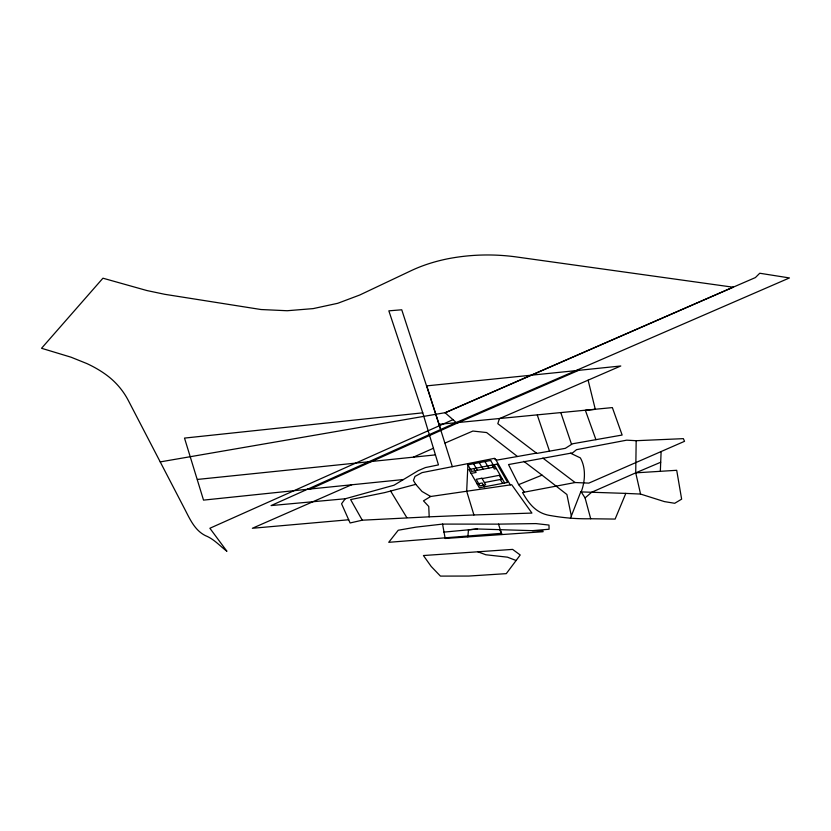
<?xml version="1.0" encoding="UTF-8"?>
<svg xmlns="http://www.w3.org/2000/svg" width="831" height="831" viewBox="0 0 831 831"><rect width="100%" height="100%" fill="white"/><g stroke="black" fill="none" stroke-linecap="round" stroke-linejoin="round"><path stroke-width="1.25" d="M590.696 518.752C577.493 519.022 564.374 517.993 551.379 515.708C536.93 513.838 529.305 504.614 522.533 492.503L575.114 482.531L588.867 483.112L684.536 441.313L683.352 438.654L636.172 440.7L635.725 472.849L640.556 494.061L664.416 501.602L674.72 503.285L681.638 499.14L676.704 470.294L635.725 472.849L591.61 492.274L585.086 497.914L590.696 518.752L615.117 519.074L625.816 493.396L640.556 494.061M660.354 471.084L661.112 451.576M510.286 484.889L495.712 459.512L494.289 458.38L467.957 463.615L466.679 491.194L473.919 514.971L531.923 513.08L511.688 484.691L430.687 496.491L423.488 500.844L428.754 506.484L429.191 516.83L473.919 514.971M467.853 536.868L468.476 529.825L477.41 528.973L543.069 530.999L543.048 531.726L445.177 538.478L442.559 524.091L415.936 527.145L398.236 530.24L388.721 542.321L501.384 533.346L501.882 534.52L498.486 524.132L442.559 524.091M570.43 518.357L580.921 491.495L585.086 497.914M441.032 430.375L401.747 309.786L388.846 310.846L422.75 412.83L438.456 464.893L425.43 467.562L418.211 470.668L394.039 485.2L345.249 498.766L341.562 503.763L350.111 522.969L362.264 520.196L429.191 516.83M516.113 560.51L520.206 554.983L512.623 549.395L423.426 555.534L431.196 566.472L440.43 576.101L468.788 576.049L506.266 573.65L516.113 560.51L507.461 557.165L485.834 554.765L477.825 551.784M575.519 370.678L620.788 365.983L499.431 418.637L497.811 423.685L536.836 453.414L565.319 448.345L572.497 443.796L622.139 435.039L612.364 407.595L455.752 422.75L271.072 505.58L345.26 498.756M452.978 419.665L209.879 528.256L226.925 551.275C219.862 545.957 213.983 538.997 205.371 535.611C194.579 530.23 189.728 518.689 184.461 508.572L128.265 400.376C123.175 390.622 115.883 382.083 107.095 375.477A121.17 69.96 0 0 0 86.871 363.573L71.061 357.205L41.55 348.282L102.94 278.198L146.91 290.549L164.756 294.309L261.007 309.527L287.173 310.732L313.152 308.613L337.75 303.294L359.719 295.026L411.252 270.626A120.443 69.534 0 0 1 447.327 258.877C469.785 254.442 492.928 253.808 515.615 256.841L733.139 287.214L755.4 277.575L759.752 273.243L789.45 277.938L455.752 422.75M467.957 463.615L452.344 466.669L426.791 385.864L578.605 370.366L458.639 422.48L310.451 488.971L203.522 500.117L184.503 438.093L422.75 412.83M351.897 484.629L252.364 528.277L348.688 519.77M413.443 457.154L433.398 448.252M445.115 412.758L733.139 287.214L445.115 412.758L456.24 422.532M445.063 443.048L472.881 431.05L486.613 432.546L517.474 456.499L536.462 453.124M635.725 472.849L660.697 462.244M636.172 440.7L626.688 440.17L576.537 449.664L572.632 452.843L508.52 464.56L518.648 484.629L542.041 475.135L566.908 494.518L571.344 516.03M362.264 520.196L350.62 499.576L384.774 492.586L415.77 484.359L421.992 491.464L430.687 496.491M452.344 466.669L422.065 472.61L414.991 476.423L413.412 480.505L415.77 484.359M471.104 473.41L476.101 472.455L473.878 468.58M496.387 468.57L494.331 468.964L492.108 465.09M482.125 478.604L499.223 475.332L501.488 479.279M477.15 483.943L482.146 482.988L484.369 486.862M484.39 482.551L502.443 479.103M517.474 456.499L496.523 460.166L494.289 458.38M160.227 461.901L445.437 412.633M307.449 489.282L403.326 479.539M197.425 479.435L435.392 454.889M443.868 532.12L477.41 528.973M439.1 424.277L458.639 422.48M532.453 530.666L549.083 529.233L548.979 525.067L535.964 523.592L498.486 524.132M625.816 493.396L581.191 491.91C584.993 481.918 586.27 468.3 580.36 457.902L570.544 453.207M542.861 458.078L575.114 482.531M523.779 461.309L542.041 475.135M518.648 484.629L524.496 492.129M390.632 491.059L406.775 517.557M494.165 464.695L504.666 482.977M500.376 479.497L502.599 483.372M484.992 461.569L488.773 468.144M479.29 462.659L483.071 469.235M473.597 463.75L477.368 470.325M499.795 529.638L501.384 533.346M595.931 439.672L585.367 410.317L595.297 409.351L588.119 380.183M560.863 412.758L571.562 444.398M537.314 415.095L549.509 451.16M490.685 460.478L467.895 464.841L471.676 471.416L494.466 467.053L490.685 460.478M497.104 464.134L468.881 469.536L479.373 487.818L507.596 482.416L497.104 464.134M481.907 478.23L476.205 479.321L479.986 485.896L485.688 484.805L481.907 478.23"/></g></svg>
